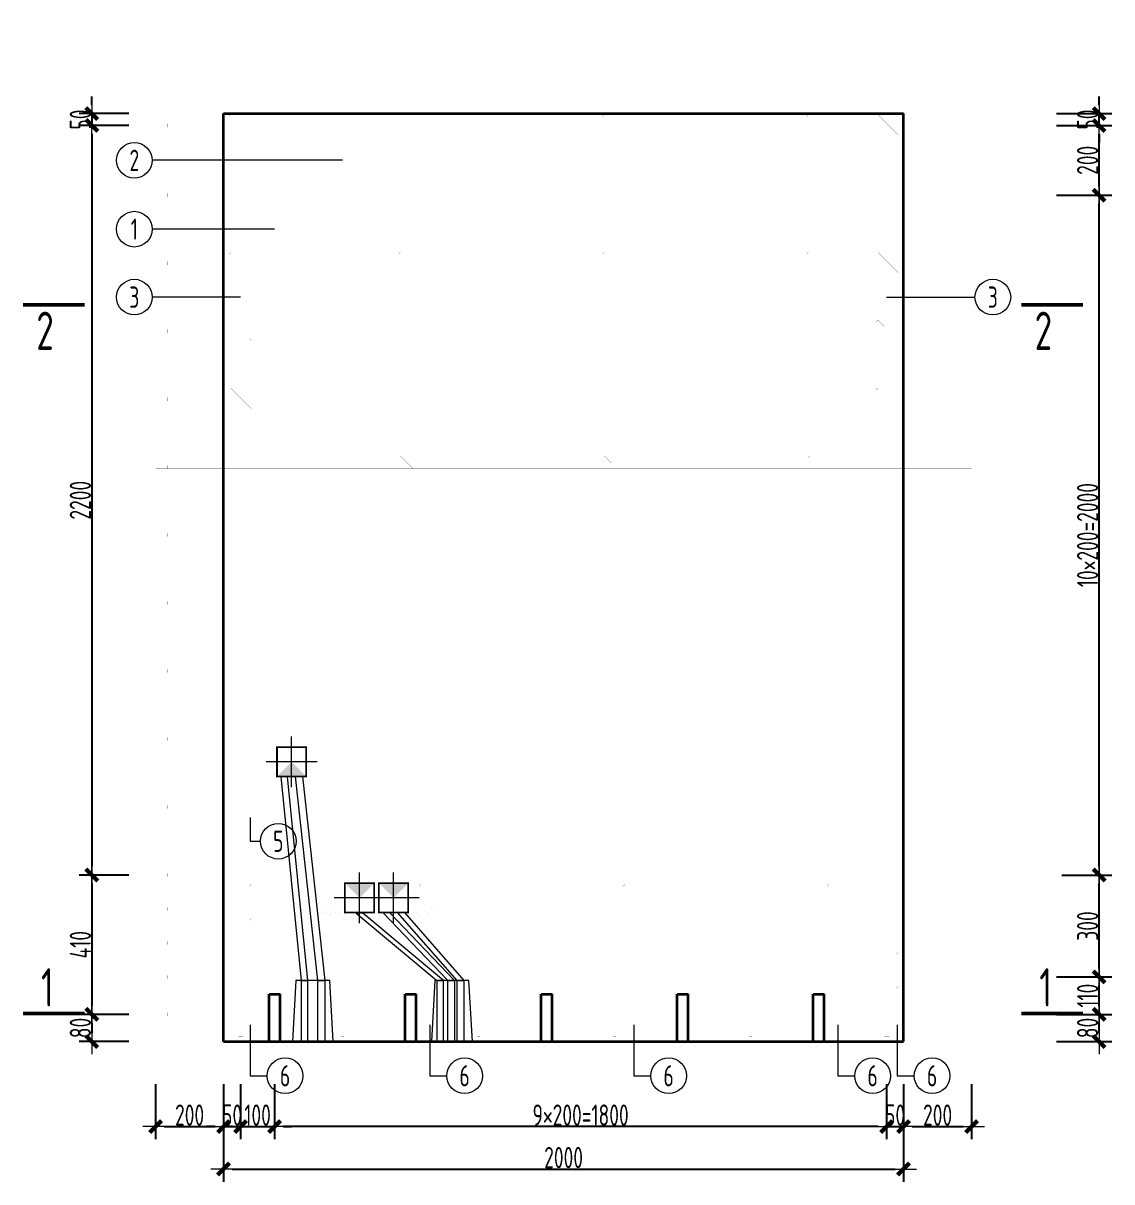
# Model space of a CAD drawing. Extents: x -85320 to 1679916, y -1321939 to 627.
# Drawn here: x 1171296 to 1184104, y -1169904 to -1156270 of the extents above; entities that cross this region are included whole.
import ezdxf
from ezdxf.enums import TextEntityAlignment as Align

# ---------------------------------------------------------------- set-up
doc = ezdxf.new("R2010")
doc.units = 0
doc.header["$LTSCALE"] = 1000
doc.linetypes.add('DOTE', pattern=[2.42, 2, -0.2, 0.02, -0.2])
for name, color, linetype in [('DIAN BOX', 7, 'Continuous'), ('图名', 85, 'Continuous'), ('砼墙', 3, 'Continuous')]:
    doc.layers.add(name, color=color, linetype=linetype)
for name, color, linetype, lineweight in [('WCOL', 7, 'Continuous', 0), ('手孔', 6, 'Continuous', 0), ('直线', 7, 'Continuous', 18), ('预制墙墙身水平筋', 130, 'Continuous', 18), ('预制墙墙身纵向受力筋', 1, 'Continuous', 18), ('预制墙墙身纵向非受力筋', 94, 'Continuous', 18), ('预制墙墙身附加筋', 94, 'Continuous', 18), ('预制墙拉筋', 130, 'Continuous', 18), ('预制墙详图标注', 3, 'Continuous', 18), ('预制墙详图轮廓', 3, 'Continuous', 35)]:
    doc.layers.add(name, color=color, linetype=linetype, lineweight=lineweight)
doc.styles.add('样式 1', font='yjkeng.shx', dxfattribs={"width": 0.7, "bigfont": 'yjkchn.shx'})
doc.styles.add('样式 2', font='yjkeng.shx', dxfattribs={"width": 0.7, "bigfont": 'yjkchn.shx'})
doc.dimstyles.new('盈建科结构', dxfattribs={"dimscale": 100, "dimtxt": 2.5, "dimasz": 1, "dimexe": 1.5, "dimexo": 0.625, "dimgap": 0.1, "dimtad": 1, "dimdec": 0, "dimrnd": 1, "dimzin": 0, "dimdsep": 46, "dimtxsty": '样式 1', "dimblk": '_yjkbk', "dimblk1": 'ARCHTICK', "dimblk2": 'ARCHTICK', "dimcen": 0.09, "dimadec": 0, "dimazin": 0, "dimtfac": 1, "dimtdec": 4, "dimtix": 1, "dimtmove": 2, "dimatfit": 3, "dimfxl": 1, "dimtolj": 1, "dimtzin": 0, "dimarcsym": 0})

# ---------------------------------------------------------------- blocks, each defined once
blk = doc.blocks.new('_yjkbk')
blk.add_line((-1, 0), (1.5, 0))
blk.add_lwpolyline([(-0.7, -0.7, 0.5, 0.5, 0), (0.7, 0.7, 0.5, 0.5, 0)], format="xyseb")
blk = doc.blocks.new('*D4526')
at = {"layer": 'Defpoints', "color": 0, "transparency": 16777216}
for p in [(1172854, -1168754), (1173654, -1168754), (1173654, -1169254)]:
    blk.add_point(p, dxfattribs=at)
at = {"layer": '预制墙详图标注', "color": 0, "lineweight": -2, "transparency": 16777216}
for p, q in [((1172854, -1168754), (1172854, -1169404)), ((1173654, -1168754), (1173654, -1169404)), ((1172954, -1169254), (1173554, -1169254))]:
    blk.add_line(p, q, dxfattribs=at)
at = {"layer": '预制墙详图标注', "color": 0, "lineweight": -2, "transparency": 16777216, "xscale": 100, "yscale": 100, "zscale": 100, "rotation": 180}
blk.add_blockref('_yjkbk', (1172854, -1169254), dxfattribs=at)
at = {"layer": '预制墙详图标注', "color": 0, "lineweight": -2, "transparency": 16777216, "xscale": 100, "yscale": 100, "zscale": 100}
blk.add_blockref('_yjkbk', (1173654, -1169254), dxfattribs=at)
at = {"layer": '预制墙详图标注', "color": 0, "transparency": 16777216, "insert": (1173254, -1169244), "char_height": 250, "attachment_point": 8, "style": '样式 1'}
blk.add_mtext('\\A1;200', dxfattribs=at)
blk = doc.blocks.new('_ArchTick')
at = {"color": 0, "linetype": 'ByBlock', "const_width": 0.4}
blk.add_lwpolyline([(-0.5, -0.5), (0.5, 0.5)], dxfattribs=at)
blk = doc.blocks.new('*D4527')
at = {"layer": 'Defpoints', "color": 0, "transparency": 16777216}
for p in [(1173654, -1168754), (1173854, -1168754), (1173854, -1169254)]:
    blk.add_point(p, dxfattribs=at)
at = {"layer": '预制墙详图标注', "color": 0, "lineweight": -2, "transparency": 16777216}
for p, q in [((1173654, -1168754), (1173654, -1169404)), ((1173854, -1168754), (1173854, -1169404)), ((1173554, -1169254), (1173454, -1169254)), ((1173654, -1169254), (1173854, -1169254)), ((1173954, -1169254), (1174054, -1169254))]:
    blk.add_line(p, q, dxfattribs=at)
at = {"layer": '预制墙详图标注', "color": 0, "lineweight": -2, "transparency": 16777216, "xscale": 100, "yscale": 100, "zscale": 100}
blk.add_blockref('_yjkbk', (1173654, -1169254), dxfattribs=at)
at = {"layer": '预制墙详图标注', "color": 0, "lineweight": -2, "transparency": 16777216, "xscale": 100, "yscale": 100, "zscale": 100, "rotation": 180}
blk.add_blockref('_yjkbk', (1173854, -1169254), dxfattribs=at)
at = {"layer": '预制墙详图标注', "color": 0, "transparency": 16777216, "insert": (1173754, -1169244), "char_height": 250, "attachment_point": 8, "style": '样式 1'}
blk.add_mtext('\\A1;50', dxfattribs=at)
blk = doc.blocks.new('*D4528')
at = {"layer": 'Defpoints', "color": 0, "transparency": 16777216}
for p in [(1173854, -1168754), (1174254, -1168754), (1174254, -1169254)]:
    blk.add_point(p, dxfattribs=at)
at = {"layer": '预制墙详图标注', "color": 0, "lineweight": -2, "transparency": 16777216}
for p, q in [((1173854, -1168754), (1173854, -1169404)), ((1174254, -1168754), (1174254, -1169404)), ((1173754, -1169254), (1173654, -1169254)), ((1173854, -1169254), (1174254, -1169254)), ((1174354, -1169254), (1174454, -1169254))]:
    blk.add_line(p, q, dxfattribs=at)
at = {"layer": '预制墙详图标注', "color": 0, "lineweight": -2, "transparency": 16777216, "xscale": 100, "yscale": 100, "zscale": 100}
blk.add_blockref('_yjkbk', (1173854, -1169254), dxfattribs=at)
at = {"layer": '预制墙详图标注', "color": 0, "lineweight": -2, "transparency": 16777216, "xscale": 100, "yscale": 100, "zscale": 100, "rotation": 180}
blk.add_blockref('_yjkbk', (1174254, -1169254), dxfattribs=at)
at = {"layer": '预制墙详图标注', "color": 0, "transparency": 16777216, "insert": (1174054, -1169244), "char_height": 250, "attachment_point": 8, "style": '样式 1'}
blk.add_mtext('\\A1;100', dxfattribs=at)
blk = doc.blocks.new('*D4529')
at = {"layer": 'Defpoints', "color": 0, "transparency": 16777216}
for p in [(1174254, -1168754), (1181454, -1168754), (1174254, -1169254)]:
    blk.add_point(p, dxfattribs=at)
at = {"layer": '预制墙详图标注', "color": 0, "lineweight": -2, "transparency": 16777216}
for p, q in [((1174254, -1168817), (1174254, -1169404)), ((1181454, -1168817), (1181454, -1169404)), ((1181354, -1169254), (1174354, -1169254))]:
    blk.add_line(p, q, dxfattribs=at)
at = {"layer": '预制墙详图标注', "color": 0, "lineweight": -2, "transparency": 16777216, "xscale": 100, "yscale": 100, "zscale": 100, "rotation": 180}
blk.add_blockref('_yjkbk', (1174254, -1169254), dxfattribs=at)
at = {"layer": '预制墙详图标注', "color": 0, "lineweight": -2, "transparency": 16777216, "xscale": 100, "yscale": 100, "zscale": 100}
blk.add_blockref('_yjkbk', (1181454, -1169254), dxfattribs=at)
at = {"layer": '预制墙详图标注', "color": 0, "transparency": 16777216, "insert": (1177854, -1169244), "char_height": 250, "attachment_point": 8, "style": '样式 1'}
blk.add_mtext('\\A1;9×200=1800', dxfattribs=at)
blk = doc.blocks.new('*D4530')
at = {"layer": 'Defpoints', "color": 0, "transparency": 16777216}
for p in [(1181454, -1168754), (1181654, -1168754), (1181654, -1169254)]:
    blk.add_point(p, dxfattribs=at)
at = {"layer": '预制墙详图标注', "color": 0, "lineweight": -2, "transparency": 16777216}
for p, q in [((1181454, -1168754), (1181454, -1169404)), ((1181654, -1168754), (1181654, -1169404)), ((1181354, -1169254), (1181254, -1169254)), ((1181454, -1169254), (1181654, -1169254)), ((1181754, -1169254), (1181854, -1169254))]:
    blk.add_line(p, q, dxfattribs=at)
at = {"layer": '预制墙详图标注', "color": 0, "lineweight": -2, "transparency": 16777216, "xscale": 100, "yscale": 100, "zscale": 100}
blk.add_blockref('_yjkbk', (1181454, -1169254), dxfattribs=at)
at = {"layer": '预制墙详图标注', "color": 0, "lineweight": -2, "transparency": 16777216, "xscale": 100, "yscale": 100, "zscale": 100, "rotation": 180}
blk.add_blockref('_yjkbk', (1181654, -1169254), dxfattribs=at)
at = {"layer": '预制墙详图标注', "color": 0, "transparency": 16777216, "insert": (1181554, -1169244), "char_height": 250, "attachment_point": 8, "style": '样式 1'}
blk.add_mtext('\\A1;50', dxfattribs=at)
blk = doc.blocks.new('*D4531')
at = {"layer": 'Defpoints', "color": 0, "transparency": 16777216}
for p in [(1181654, -1168754), (1182454, -1168754), (1182454, -1169254)]:
    blk.add_point(p, dxfattribs=at)
at = {"layer": '预制墙详图标注', "color": 0, "lineweight": -2, "transparency": 16777216}
for p, q in [((1181654, -1168754), (1181654, -1169404)), ((1182454, -1168754), (1182454, -1169404)), ((1181754, -1169254), (1182354, -1169254))]:
    blk.add_line(p, q, dxfattribs=at)
at = {"layer": '预制墙详图标注', "color": 0, "lineweight": -2, "transparency": 16777216, "xscale": 100, "yscale": 100, "zscale": 100, "rotation": 180}
blk.add_blockref('_yjkbk', (1181654, -1169254), dxfattribs=at)
at = {"layer": '预制墙详图标注', "color": 0, "lineweight": -2, "transparency": 16777216, "xscale": 100, "yscale": 100, "zscale": 100}
blk.add_blockref('_yjkbk', (1182454, -1169254), dxfattribs=at)
at = {"layer": '预制墙详图标注', "color": 0, "transparency": 16777216, "insert": (1182054, -1169244), "char_height": 250, "attachment_point": 8, "style": '样式 1'}
blk.add_mtext('\\A1;200', dxfattribs=at)
blk = doc.blocks.new('*D4538')
at = {"layer": 'Defpoints', "color": 0, "transparency": 16777216}
for p in [(1173654, -1169254), (1181654, -1169254), (1181654, -1169754)]:
    blk.add_point(p, dxfattribs=at)
at = {"layer": '预制墙详图标注', "color": 0, "lineweight": -2, "transparency": 16777216}
for p, q in [((1173654, -1169317), (1173654, -1169904)), ((1181654, -1169317), (1181654, -1169904)), ((1173754, -1169754), (1181554, -1169754))]:
    blk.add_line(p, q, dxfattribs=at)
at = {"layer": '预制墙详图标注', "color": 0, "lineweight": -2, "transparency": 16777216, "xscale": 100, "yscale": 100, "zscale": 100, "rotation": 180}
blk.add_blockref('_yjkbk', (1173654, -1169754), dxfattribs=at)
at = {"layer": '预制墙详图标注', "color": 0, "lineweight": -2, "transparency": 16777216, "xscale": 100, "yscale": 100, "zscale": 100}
blk.add_blockref('_yjkbk', (1181654, -1169754), dxfattribs=at)
at = {"layer": '预制墙详图标注', "color": 0, "transparency": 16777216, "insert": (1177654, -1169744), "char_height": 250, "attachment_point": 8, "style": '样式 1'}
blk.add_mtext('\\A1;2000', dxfattribs=at)
blk = doc.blocks.new('*D4539')
at = {"layer": 'Defpoints', "color": 0, "transparency": 16777216}
for p in [(1172604, -1167934), (1172104, -1168254), (1172604, -1168254)]:
    blk.add_point(p, dxfattribs=at)
at = {"layer": '预制墙详图标注', "color": 0, "lineweight": -2, "transparency": 16777216}
for p, q in [((1172541, -1167934), (1171954, -1167934)), ((1172104, -1168034), (1172104, -1168154)), ((1172541, -1168254), (1171954, -1168254))]:
    blk.add_line(p, q, dxfattribs=at)
at = {"layer": '预制墙详图标注', "color": 0, "lineweight": -2, "transparency": 16777216, "xscale": 100, "yscale": 100, "zscale": 100}
for p, rotation in [((1172104, -1167934), 90), ((1172104, -1168254), 270)]:
    blk.add_blockref('_yjkbk', p, dxfattribs=dict(at, rotation=rotation))
at = {"layer": '预制墙详图标注', "color": 0, "transparency": 16777216, "insert": (1172094, -1168094), "char_height": 250, "attachment_point": 8, "rotation": 90, "style": '样式 1'}
blk.add_mtext('\\A1;80', dxfattribs=at)
blk = doc.blocks.new('*D4540')
at = {"layer": 'Defpoints', "color": 0, "transparency": 16777216}
for p in [(1172604, -1166294), (1172104, -1167934), (1172604, -1167934)]:
    blk.add_point(p, dxfattribs=at)
at = {"layer": '预制墙详图标注', "color": 0, "lineweight": -2, "transparency": 16777216}
for p, q in [((1172541, -1166294), (1171954, -1166294)), ((1172104, -1166394), (1172104, -1167834)), ((1172541, -1167934), (1171954, -1167934))]:
    blk.add_line(p, q, dxfattribs=at)
at = {"layer": '预制墙详图标注', "color": 0, "lineweight": -2, "transparency": 16777216, "xscale": 100, "yscale": 100, "zscale": 100}
for p, rotation in [((1172104, -1166294), 90), ((1172104, -1167934), 270)]:
    blk.add_blockref('_yjkbk', p, dxfattribs=dict(at, rotation=rotation))
at = {"layer": '预制墙详图标注', "color": 0, "transparency": 16777216, "insert": (1172094, -1167114), "char_height": 250, "attachment_point": 8, "rotation": 90, "style": '样式 1'}
blk.add_mtext('\\A1;410', dxfattribs=at)
blk = doc.blocks.new('*D4541')
at = {"layer": 'Defpoints', "color": 0, "transparency": 16777216}
for p in [(1183454, -1167934), (1183954, -1167934), (1183454, -1168254)]:
    blk.add_point(p, dxfattribs=at)
at = {"layer": '预制墙详图标注', "color": 0, "lineweight": -2, "transparency": 16777216}
for p, q in [((1183454, -1167934), (1184104, -1167934)), ((1183954, -1168154), (1183954, -1168034)), ((1183454, -1168254), (1184104, -1168254))]:
    blk.add_line(p, q, dxfattribs=at)
at = {"layer": '预制墙详图标注', "color": 0, "lineweight": -2, "transparency": 16777216, "xscale": 100, "yscale": 100, "zscale": 100}
for p, rotation in [((1183954, -1167934), 90), ((1183954, -1168254), 270)]:
    blk.add_blockref('_yjkbk', p, dxfattribs=dict(at, rotation=rotation))
at = {"layer": '预制墙详图标注', "color": 0, "transparency": 16777216, "insert": (1183944, -1168094), "char_height": 250, "attachment_point": 8, "rotation": 90, "style": '样式 1'}
blk.add_mtext('\\A1;80', dxfattribs=at)
blk = doc.blocks.new('*D4542')
at = {"layer": 'Defpoints', "color": 0, "transparency": 16777216}
for p in [(1183454, -1167494), (1183954, -1167494), (1183454, -1167934)]:
    blk.add_point(p, dxfattribs=at)
at = {"layer": '预制墙详图标注', "color": 0, "lineweight": -2, "transparency": 16777216}
for p, q in [((1183454, -1167494), (1184104, -1167494)), ((1183954, -1167834), (1183954, -1167594)), ((1183454, -1167934), (1184104, -1167934))]:
    blk.add_line(p, q, dxfattribs=at)
at = {"layer": '预制墙详图标注', "color": 0, "lineweight": -2, "transparency": 16777216, "xscale": 100, "yscale": 100, "zscale": 100}
for p, rotation in [((1183954, -1167494), 90), ((1183954, -1167934), 270)]:
    blk.add_blockref('_yjkbk', p, dxfattribs=dict(at, rotation=rotation))
at = {"layer": '预制墙详图标注', "color": 0, "transparency": 16777216, "insert": (1183944, -1167714), "char_height": 250, "attachment_point": 8, "rotation": 90, "style": '样式 1'}
blk.add_mtext('\\A1;110', dxfattribs=at)
blk = doc.blocks.new('*D4543')
at = {"layer": 'Defpoints', "color": 0, "transparency": 16777216}
for p in [(1183454, -1166294), (1183954, -1166294), (1183454, -1167494)]:
    blk.add_point(p, dxfattribs=at)
at = {"layer": '预制墙详图标注', "color": 0, "lineweight": -2, "transparency": 16777216}
for p, q in [((1183516, -1166294), (1184104, -1166294)), ((1183954, -1167394), (1183954, -1166394)), ((1183516, -1167494), (1184104, -1167494))]:
    blk.add_line(p, q, dxfattribs=at)
at = {"layer": '预制墙详图标注', "color": 0, "lineweight": -2, "transparency": 16777216, "xscale": 100, "yscale": 100, "zscale": 100}
for p, rotation in [((1183954, -1166294), 90), ((1183954, -1167494), 270)]:
    blk.add_blockref('_yjkbk', p, dxfattribs=dict(at, rotation=rotation))
at = {"layer": '预制墙详图标注', "color": 0, "transparency": 16777216, "insert": (1183944, -1166894), "char_height": 250, "attachment_point": 8, "rotation": 90, "style": '样式 1'}
blk.add_mtext('\\A1;300', dxfattribs=at)
blk = doc.blocks.new('*D4544')
at = {"layer": 'Defpoints', "color": 0, "transparency": 16777216}
for p in [(1183454, -1158294), (1183954, -1158294), (1183454, -1166294)]:
    blk.add_point(p, dxfattribs=at)
at = {"layer": '预制墙详图标注', "color": 0, "lineweight": -2, "transparency": 16777216}
for p, q in [((1183516, -1158294), (1184104, -1158294)), ((1183954, -1166194), (1183954, -1158394)), ((1183516, -1166294), (1184104, -1166294))]:
    blk.add_line(p, q, dxfattribs=at)
at = {"layer": '预制墙详图标注', "color": 0, "lineweight": -2, "transparency": 16777216, "xscale": 100, "yscale": 100, "zscale": 100}
for p, rotation in [((1183954, -1158294), 90), ((1183954, -1166294), 270)]:
    blk.add_blockref('_yjkbk', p, dxfattribs=dict(at, rotation=rotation))
at = {"layer": '预制墙详图标注', "color": 0, "transparency": 16777216, "insert": (1183944, -1162294), "char_height": 250, "attachment_point": 8, "rotation": 90, "style": '样式 1'}
blk.add_mtext('\\A1;10×200=2000', dxfattribs=at)
blk = doc.blocks.new('线盒反')
at = {"layer": 'DIAN BOX'}
h = blk.add_hatch(color=256, dxfattribs=at)
h.dxf.hatch_style = 1
h.paths.add_polyline_path([(1384986, -744413), (1384814, -744241), (1385158, -744241)])
at = {"color": 6, "const_width": 20}
blk.add_lwpolyline([(1384814, -744241), (1384814, -744241), (1385158, -744241), (1385158, -744585), (1384814, -744585), (1384814, -744241)], dxfattribs=at)
at = {"layer": 'WCOL', "color": 4, "linetype": 'DOTE'}
for p, q in [((1384986, -744712), (1384986, -744113)), ((1385286, -744413), (1384687, -744413))]:
    blk.add_line(p, q, dxfattribs=at)
at = {"layer": 'WCOL', "color": 5}
blk.add_lwpolyline([(1385158, -744585), (1384814, -744585), (1384814, -744241), (1385158, -744241)], close=True, dxfattribs=at)
blk = doc.blocks.new('手孔')
at = {"layer": '手孔', "color": 6}
blk.add_lwpolyline([(1383436, -746221), (1383916, -746221), (1383876, -745501), (1383476, -745501)], close=True, dxfattribs=at)
at = {"layer": '手孔', "color": 4}
for points in [[(1383538, -746221), (1383618, -746221), (1383618, -745501), (1383538, -745501)], [(1383817, -746221), (1383737, -746221), (1383737, -745501), (1383817, -745501)]]:
    blk.add_lwpolyline(points, close=True, dxfattribs=at)
blk = doc.blocks.new('*D4589')
at = {"layer": 'Defpoints', "color": 0, "transparency": 16777216}
for p in [(1183454, -1157474), (1183954, -1157474), (1183454, -1158294)]:
    blk.add_point(p, dxfattribs=at)
at = {"layer": '预制墙详图标注', "color": 0, "lineweight": -2, "transparency": 16777216}
for p, q in [((1183454, -1157474), (1184104, -1157474)), ((1183954, -1158194), (1183954, -1157574)), ((1183454, -1158294), (1184104, -1158294))]:
    blk.add_line(p, q, dxfattribs=at)
at = {"layer": '预制墙详图标注', "color": 0, "lineweight": -2, "transparency": 16777216, "xscale": 100, "yscale": 100, "zscale": 100}
for p, rotation in [((1183954, -1157474), 90), ((1183954, -1158294), 270)]:
    blk.add_blockref('_yjkbk', p, dxfattribs=dict(at, rotation=rotation))
at = {"layer": '预制墙详图标注', "color": 0, "transparency": 16777216, "insert": (1183944, -1157884), "char_height": 250, "attachment_point": 8, "rotation": 90, "style": '样式 1'}
blk.add_mtext('\\A1;200', dxfattribs=at)
blk = doc.blocks.new('*D4590')
at = {"layer": 'Defpoints', "color": 0, "transparency": 16777216}
for p in [(1183454, -1157334), (1183954, -1157334), (1183454, -1157474)]:
    blk.add_point(p, dxfattribs=at)
at = {"layer": '预制墙详图标注', "color": 0, "lineweight": -2, "transparency": 16777216}
for p, q in [((1183954, -1157234), (1183954, -1157134)), ((1183454, -1157334), (1184104, -1157334)), ((1183954, -1157474), (1183954, -1157334)), ((1183454, -1157474), (1184104, -1157474)), ((1183954, -1157574), (1183954, -1157674))]:
    blk.add_line(p, q, dxfattribs=at)
at = {"layer": '预制墙详图标注', "color": 0, "lineweight": -2, "transparency": 16777216, "xscale": 100, "yscale": 100, "zscale": 100}
for p, rotation in [((1183954, -1157334), 270), ((1183954, -1157474), 90)]:
    blk.add_blockref('_yjkbk', p, dxfattribs=dict(at, rotation=rotation))
at = {"layer": '预制墙详图标注', "color": 0, "transparency": 16777216, "insert": (1183944, -1157404), "char_height": 250, "attachment_point": 8, "rotation": 90, "style": '样式 1'}
blk.add_mtext('\\A1;50', dxfattribs=at)
blk = doc.blocks.new('*D4594')
at = {"layer": 'Defpoints', "color": 0, "transparency": 16777216}
for p in [(1172604, -1157474), (1172104, -1166294), (1172604, -1166294)]:
    blk.add_point(p, dxfattribs=at)
at = {"layer": '预制墙详图标注', "color": 0, "lineweight": -2, "transparency": 16777216}
for p, q in [((1172541, -1157474), (1171954, -1157474)), ((1172104, -1157574), (1172104, -1166194)), ((1172541, -1166294), (1171954, -1166294))]:
    blk.add_line(p, q, dxfattribs=at)
at = {"layer": '预制墙详图标注', "color": 0, "lineweight": -2, "transparency": 16777216, "xscale": 100, "yscale": 100, "zscale": 100}
for p, rotation in [((1172104, -1157474), 90), ((1172104, -1166294), 270)]:
    blk.add_blockref('_yjkbk', p, dxfattribs=dict(at, rotation=rotation))
at = {"layer": '预制墙详图标注', "color": 0, "transparency": 16777216, "insert": (1172094, -1161884), "char_height": 250, "attachment_point": 8, "rotation": 90, "style": '样式 1'}
blk.add_mtext('\\A1;2200', dxfattribs=at)
blk = doc.blocks.new('*D4595')
at = {"layer": 'Defpoints', "color": 0, "transparency": 16777216}
for p in [(1172604, -1157334), (1172104, -1157474), (1172604, -1157474)]:
    blk.add_point(p, dxfattribs=at)
at = {"layer": '预制墙详图标注', "color": 0, "lineweight": -2, "transparency": 16777216}
for p, q in [((1172104, -1157234), (1172104, -1157134)), ((1172541, -1157334), (1171954, -1157334)), ((1172104, -1157334), (1172104, -1157474)), ((1172541, -1157474), (1171954, -1157474)), ((1172104, -1157574), (1172104, -1157674))]:
    blk.add_line(p, q, dxfattribs=at)
at = {"layer": '预制墙详图标注', "color": 0, "lineweight": -2, "transparency": 16777216, "xscale": 100, "yscale": 100, "zscale": 100}
for p, rotation in [((1172104, -1157334), 270), ((1172104, -1157474), 90)]:
    blk.add_blockref('_yjkbk', p, dxfattribs=dict(at, rotation=rotation))
at = {"layer": '预制墙详图标注', "color": 0, "transparency": 16777216, "insert": (1172094, -1157404), "char_height": 250, "attachment_point": 8, "rotation": 90, "style": '样式 1'}
blk.add_mtext('\\A1;50', dxfattribs=at)
blk = doc.blocks.new('线盒')
at = {"layer": 'DIAN BOX'}
h = blk.add_hatch(color=256, dxfattribs=at)
h.dxf.hatch_style = 1
h.paths.add_polyline_path([(1465682, -670175), (1465854, -670347), (1465510, -670347)])
at = {"color": 6, "const_width": 20}
blk.add_lwpolyline([(1465510, -670003), (1465854, -670003), (1465854, -670347), (1465510, -670347), (1465510, -670003)], dxfattribs=at)
at = {"layer": 'WCOL', "color": 4, "linetype": 'DOTE'}
for p, q in [((1465682, -670475), (1465682, -669876)), ((1465383, -670175), (1465982, -670175))]:
    blk.add_line(p, q, dxfattribs=at)
at = {"layer": 'WCOL', "color": 5}
blk.add_lwpolyline([(1465510, -670347), (1465854, -670347), (1465854, -670003), (1465510, -670003)], close=True, dxfattribs=at)

msp = doc.modelspace()

# ---------------------------------------------------------------- linework, layer by layer
at = {"layer": 'WCOL', "color": 7}
for points in [[(1174564.949, -1167534.354), (1174644.949, -1167534.354), (1174406.437, -1165134.354), (1174326.437, -1165134.354)], [(1174843.432, -1167534.354), (1174763.432, -1167534.354), (1174500.919, -1165134.354), (1174580.919, -1165134.354)], [(1176163.012, -1167534.354), (1176243.012, -1167534.354), (1175293.678, -1166742.469), (1175213.678, -1166742.469)], [(1176290.535, -1167534.354), (1176370.535, -1167534.354), (1175606.437, -1166734.354), (1175526.437, -1166734.354)], [(1176481.495, -1167534.354), (1176401.495, -1167534.354), (1175700.919, -1166734.354), (1175780.919, -1166734.354)]]:
    msp.add_lwpolyline(points, close=True, dxfattribs=at)
at = {"layer": '图名', "lineweight": 50}
for p, q in [((1172016.178, -1159584.354), (1171296.178, -1159584.354)), ((1183041.178, -1159584.354), (1183761.178, -1159584.354)), ((1172016.178, -1167922.354), (1171296.178, -1167922.354)), ((1183041.178, -1167922.354), (1183761.178, -1167922.354))]:
    msp.add_line(p, q, dxfattribs=at)
at = {"layer": '手孔', "color": 6}
msp.add_lwpolyline([(1176101.025, -1168254.354), (1176581.025, -1168254.354), (1176541.025, -1167534.354), (1176141.025, -1167534.354)], close=True, dxfattribs=at)
at = {"layer": '手孔', "color": 4}
for points in [[(1176163.012, -1168254.354), (1176243.012, -1168254.354), (1176243.012, -1167534.354), (1176163.012, -1167534.354)], [(1176370.535, -1168254.354), (1176290.535, -1168254.354), (1176290.535, -1167534.354), (1176370.535, -1167534.354)], [(1176481.495, -1168254.354), (1176401.495, -1168254.354), (1176401.495, -1167534.354), (1176481.495, -1167534.354)]]:
    msp.add_lwpolyline(points, close=True, dxfattribs=at)
at = {"layer": '直线', "lineweight": 18}
for p, q in [((1175053.678, -1157884.077), (1172813.678, -1157884.077)), ((1174253.678, -1158694.077), (1172813.678, -1158694.077)), ((1173853.678, -1159494.077), (1172813.678, -1159494.077)), ((1181453.678, -1159494.077), (1182493.678, -1159494.077))]:
    msp.add_line(p, q, dxfattribs=at)
for points in [[(1173967.675, -1165616.352), (1173967.675, -1165896.352), (1174087.675, -1165896.352)], [(1173967.675, -1168056.352), (1173967.675, -1168656.352), (1174167.675, -1168656.352)], [(1176079.675, -1168056.352), (1176079.675, -1168656.352), (1176279.675, -1168656.352)], [(1178479.675, -1168056.352), (1178479.675, -1168656.352), (1178679.675, -1168656.352)], [(1180879.675, -1168056.352), (1180879.675, -1168656.352), (1181079.675, -1168656.352)], [(1181579.68, -1168056.352), (1181579.68, -1168656.352), (1181779.68, -1168656.352)]]:
    msp.add_lwpolyline(points, dxfattribs=at)
for centre in [(1172603.678, -1157884.077), (1172603.678, -1158694.077), (1172603.678, -1159494.077), (1182703.678, -1159494.077), (1174297.675, -1165896.352), (1174377.675, -1168656.352), (1176489.675, -1168656.352), (1178889.675, -1168656.352), (1181289.675, -1168656.352), (1181989.68, -1168656.352)]:
    msp.add_circle(centre, 210, dxfattribs=at)
at = {"layer": '砼墙', "lineweight": 35}
for p, q in [((1174189.678, -1168254.354), (1174189.678, -1167694.354)), ((1174189.678, -1167694.354), (1174317.678, -1167694.354)), ((1174317.678, -1168254.354), (1174317.678, -1167694.354)), ((1175789.678, -1168254.354), (1175789.678, -1167694.354)), ((1175789.678, -1167694.354), (1175917.678, -1167694.354)), ((1175917.678, -1168254.354), (1175917.678, -1167694.354)), ((1177389.678, -1168254.354), (1177389.678, -1167694.354)), ((1177389.678, -1167694.354), (1177517.678, -1167694.354)), ((1177517.678, -1168254.354), (1177517.678, -1167694.354)), ((1178989.678, -1168254.354), (1178989.678, -1167694.354)), ((1178989.678, -1167694.354), (1179117.678, -1167694.354)), ((1179117.678, -1168254.354), (1179117.678, -1167694.354)), ((1180589.678, -1168254.354), (1180589.678, -1167694.354)), ((1180589.678, -1167694.354), (1180717.678, -1167694.354)), ((1180717.678, -1168254.354), (1180717.678, -1167694.354))]:
    msp.add_line(p, q, dxfattribs=at)
at = {"layer": '预制墙墙身水平筋', "lineweight": 18, "const_width": 0.18}
for points in [[(1172990.213, -1157494.354), (1172853.678, -1157494.354), (1172853.678, -1157454.354), (1182453.678, -1157454.354), (1182453.678, -1157494.354), (1182317.142, -1157494.354), (1182317.142, -1157454.354), (1182453.678, -1157454.354), (1182453.678, -1157494.354), (1172853.678, -1157494.354), (1172853.678, -1157454.354), (1172990.213, -1157454.354)], [(1172990.213, -1157494.354), (1172853.678, -1157494.354), (1172853.678, -1157454.354), (1182453.678, -1157454.354), (1182453.678, -1157494.354), (1182317.142, -1157494.354), (1182317.142, -1157454.354), (1182453.678, -1157454.354), (1182453.678, -1157494.354), (1172853.678, -1157494.354), (1172853.678, -1157454.354), (1172990.213, -1157454.354)], [(1172990.213, -1158314.354), (1172853.678, -1158314.354), (1172853.678, -1158274.354), (1182453.678, -1158274.354), (1182453.678, -1158314.354), (1182317.142, -1158314.354), (1182317.142, -1158274.354), (1182453.678, -1158274.354), (1182453.678, -1158314.354), (1172853.678, -1158314.354), (1172853.678, -1158274.354), (1172990.213, -1158274.354)], [(1172990.213, -1158314.354), (1172853.678, -1158314.354), (1172853.678, -1158274.354), (1182453.678, -1158274.354), (1182453.678, -1158314.354), (1182317.142, -1158314.354), (1182317.142, -1158274.354), (1182453.678, -1158274.354), (1182453.678, -1158314.354), (1172853.678, -1158314.354), (1172853.678, -1158274.354), (1172990.213, -1158274.354)], [(1172990.213, -1159114.354), (1172853.678, -1159114.354), (1172853.678, -1159074.354), (1182453.678, -1159074.354), (1182453.678, -1159114.354), (1182317.142, -1159114.354), (1182317.142, -1159074.354), (1182453.678, -1159074.354), (1182453.678, -1159114.354), (1172853.678, -1159114.354), (1172853.678, -1159074.354), (1172990.213, -1159074.354)], [(1172990.213, -1159114.354), (1172853.678, -1159114.354), (1172853.678, -1159074.354), (1182453.678, -1159074.354), (1182453.678, -1159114.354), (1182317.142, -1159114.354), (1182317.142, -1159074.354), (1182453.678, -1159074.354), (1182453.678, -1159114.354), (1172853.678, -1159114.354), (1172853.678, -1159074.354), (1172990.213, -1159074.354)], [(1172990.213, -1159914.354), (1172853.678, -1159914.354), (1172853.678, -1159874.354), (1182453.678, -1159874.354), (1182453.678, -1159914.354), (1182317.142, -1159914.354), (1182317.142, -1159874.354), (1182453.678, -1159874.354), (1182453.678, -1159914.354), (1172853.678, -1159914.354), (1172853.678, -1159874.354), (1172990.213, -1159874.354)], [(1172990.213, -1159914.354), (1172853.678, -1159914.354), (1172853.678, -1159874.354), (1182453.678, -1159874.354), (1182453.678, -1159914.354), (1182317.142, -1159914.354), (1182317.142, -1159874.354), (1182453.678, -1159874.354), (1182453.678, -1159914.354), (1172853.678, -1159914.354), (1172853.678, -1159874.354), (1172990.213, -1159874.354)], [(1172990.213, -1160714.354), (1172853.678, -1160714.354), (1172853.678, -1160674.354), (1182453.678, -1160674.354), (1182453.678, -1160714.354), (1182317.142, -1160714.354), (1182317.142, -1160674.354), (1182453.678, -1160674.354), (1182453.678, -1160714.354), (1172853.678, -1160714.354), (1172853.678, -1160674.354), (1172990.213, -1160674.354)], [(1172990.213, -1160714.354), (1172853.678, -1160714.354), (1172853.678, -1160674.354), (1182453.678, -1160674.354), (1182453.678, -1160714.354), (1182317.142, -1160714.354), (1182317.142, -1160674.354), (1182453.678, -1160674.354), (1182453.678, -1160714.354), (1172853.678, -1160714.354), (1172853.678, -1160674.354), (1172990.213, -1160674.354)], [(1172990.213, -1161514.354), (1172853.678, -1161514.354), (1172853.678, -1161474.354), (1182453.678, -1161474.354), (1182453.678, -1161514.354), (1182317.142, -1161514.354), (1182317.142, -1161474.354), (1182453.678, -1161474.354), (1182453.678, -1161514.354), (1172853.678, -1161514.354), (1172853.678, -1161474.354), (1172990.213, -1161474.354)], [(1172990.213, -1161514.354), (1172853.678, -1161514.354), (1172853.678, -1161474.354), (1182453.678, -1161474.354), (1182453.678, -1161514.354), (1182317.142, -1161514.354), (1182317.142, -1161474.354), (1182453.678, -1161474.354), (1182453.678, -1161514.354), (1172853.678, -1161514.354), (1172853.678, -1161474.354), (1172990.213, -1161474.354)], [(1172990.213, -1162314.354), (1172853.678, -1162314.354), (1172853.678, -1162274.354), (1182453.678, -1162274.354), (1182453.678, -1162314.354), (1182317.142, -1162314.354), (1182317.142, -1162274.354), (1182453.678, -1162274.354), (1182453.678, -1162314.354), (1172853.678, -1162314.354), (1172853.678, -1162274.354), (1172990.213, -1162274.354)], [(1172990.213, -1162314.354), (1172853.678, -1162314.354), (1172853.678, -1162274.354), (1182453.678, -1162274.354), (1182453.678, -1162314.354), (1182317.142, -1162314.354), (1182317.142, -1162274.354), (1182453.678, -1162274.354), (1182453.678, -1162314.354), (1172853.678, -1162314.354), (1172853.678, -1162274.354), (1172990.213, -1162274.354)], [(1172990.213, -1163114.354), (1172853.678, -1163114.354), (1172853.678, -1163074.354), (1182453.678, -1163074.354), (1182453.678, -1163114.354), (1182317.142, -1163114.354), (1182317.142, -1163074.354), (1182453.678, -1163074.354), (1182453.678, -1163114.354), (1172853.678, -1163114.354), (1172853.678, -1163074.354), (1172990.213, -1163074.354)], [(1172990.213, -1163114.354), (1172853.678, -1163114.354), (1172853.678, -1163074.354), (1182453.678, -1163074.354), (1182453.678, -1163114.354), (1182317.142, -1163114.354), (1182317.142, -1163074.354), (1182453.678, -1163074.354), (1182453.678, -1163114.354), (1172853.678, -1163114.354), (1172853.678, -1163074.354), (1172990.213, -1163074.354)], [(1172990.213, -1163914.354), (1172853.678, -1163914.354), (1172853.678, -1163874.354), (1182453.678, -1163874.354), (1182453.678, -1163914.354), (1182317.142, -1163914.354), (1182317.142, -1163874.354), (1182453.678, -1163874.354), (1182453.678, -1163914.354), (1172853.678, -1163914.354), (1172853.678, -1163874.354), (1172990.213, -1163874.354)], [(1172990.213, -1163914.354), (1172853.678, -1163914.354), (1172853.678, -1163874.354), (1182453.678, -1163874.354), (1182453.678, -1163914.354), (1182317.142, -1163914.354), (1182317.142, -1163874.354), (1182453.678, -1163874.354), (1182453.678, -1163914.354), (1172853.678, -1163914.354), (1172853.678, -1163874.354), (1172990.213, -1163874.354)], [(1172990.213, -1164714.354), (1172853.678, -1164714.354), (1172853.678, -1164674.354), (1182453.678, -1164674.354), (1182453.678, -1164714.354), (1182317.142, -1164714.354), (1182317.142, -1164674.354), (1182453.678, -1164674.354), (1182453.678, -1164714.354), (1172853.678, -1164714.354), (1172853.678, -1164674.354), (1172990.213, -1164674.354)], [(1172990.213, -1164714.354), (1172853.678, -1164714.354), (1172853.678, -1164674.354), (1182453.678, -1164674.354), (1182453.678, -1164714.354), (1182317.142, -1164714.354), (1182317.142, -1164674.354), (1182453.678, -1164674.354), (1182453.678, -1164714.354), (1172853.678, -1164714.354), (1172853.678, -1164674.354), (1172990.213, -1164674.354)], [(1172990.213, -1165514.354), (1172853.678, -1165514.354), (1172853.678, -1165474.354), (1182453.678, -1165474.354), (1182453.678, -1165514.354), (1182317.142, -1165514.354), (1182317.142, -1165474.354), (1182453.678, -1165474.354), (1182453.678, -1165514.354), (1172853.678, -1165514.354), (1172853.678, -1165474.354), (1172990.213, -1165474.354)], [(1172990.213, -1165514.354), (1172853.678, -1165514.354), (1172853.678, -1165474.354), (1182453.678, -1165474.354), (1182453.678, -1165514.354), (1182317.142, -1165514.354), (1182317.142, -1165474.354), (1182453.678, -1165474.354), (1182453.678, -1165514.354), (1172853.678, -1165514.354), (1172853.678, -1165474.354), (1172990.213, -1165474.354)], [(1172990.213, -1166314.354), (1172853.678, -1166314.354), (1172853.678, -1166274.354), (1182453.678, -1166274.354), (1182453.678, -1166314.354), (1182317.142, -1166314.354), (1182317.142, -1166274.354), (1182453.678, -1166274.354), (1182453.678, -1166314.354), (1172853.678, -1166314.354), (1172853.678, -1166274.354), (1172990.213, -1166274.354)], [(1172990.213, -1166314.354), (1172853.678, -1166314.354), (1172853.678, -1166274.354), (1182453.678, -1166274.354), (1182453.678, -1166314.354), (1182317.142, -1166314.354), (1182317.142, -1166274.354), (1182453.678, -1166274.354), (1182453.678, -1166314.354), (1172853.678, -1166314.354), (1172853.678, -1166274.354), (1172990.213, -1166274.354)], [(1172990.213, -1167114.354), (1172853.678, -1167114.354), (1172853.678, -1167074.354), (1182453.678, -1167074.354), (1182453.678, -1167114.354), (1182317.142, -1167114.354), (1182317.142, -1167074.354), (1182453.678, -1167074.354), (1182453.678, -1167114.354), (1172853.678, -1167114.354), (1172853.678, -1167074.354), (1172990.213, -1167074.354)], [(1172990.213, -1167114.354), (1172853.678, -1167114.354), (1172853.678, -1167074.354), (1182453.678, -1167074.354), (1182453.678, -1167114.354), (1182317.142, -1167114.354), (1182317.142, -1167074.354), (1182453.678, -1167074.354), (1182453.678, -1167114.354), (1172853.678, -1167114.354), (1172853.678, -1167074.354), (1172990.213, -1167074.354)], [(1172990.213, -1167514.354), (1172853.678, -1167514.354), (1172853.678, -1167474.354), (1182453.678, -1167474.354), (1182453.678, -1167514.354), (1182317.142, -1167514.354), (1182317.142, -1167474.354), (1182453.678, -1167474.354), (1182453.678, -1167514.354), (1172853.678, -1167514.354), (1172853.678, -1167474.354), (1172990.213, -1167474.354)], [(1172990.213, -1167514.354), (1172853.678, -1167514.354), (1172853.678, -1167474.354), (1182453.678, -1167474.354), (1182453.678, -1167514.354), (1182317.142, -1167514.354), (1182317.142, -1167474.354), (1182453.678, -1167474.354), (1182453.678, -1167514.354), (1172853.678, -1167514.354), (1172853.678, -1167474.354), (1172990.213, -1167474.354)]]:
    msp.add_lwpolyline(points, close=True, dxfattribs=at)
for points in [[(1174759.362, -1166714.354), (1172853.678, -1166714.354), (1172853.678, -1166674.354), (1172990.213, -1166674.354), (1172990.213, -1166714.354), (1172853.678, -1166714.354), (1172853.678, -1166674.354), (1174755.39, -1166674.354)], [(1174759.362, -1166714.354), (1172853.678, -1166714.354), (1172853.678, -1166674.354), (1172990.213, -1166674.354), (1172990.213, -1166714.354), (1172853.678, -1166714.354), (1172853.678, -1166674.354), (1174755.39, -1166674.354)], [(1174755.39, -1166674.354), (1175253.678, -1166821.706)], [(1175253.678, -1166861.706), (1174759.362, -1166714.354)], [(1175653.678, -1166821.706), (1176156.12, -1166674.354)], [(1176152.148, -1166714.354), (1175653.678, -1166861.706)], [(1176156.12, -1166674.354), (1182453.678, -1166674.354), (1182453.678, -1166714.354), (1182317.142, -1166714.354), (1182317.142, -1166674.354), (1182453.678, -1166674.354), (1182453.678, -1166714.354), (1176152.148, -1166714.354)], [(1176156.12, -1166674.354), (1182453.678, -1166674.354), (1182453.678, -1166714.354), (1182317.142, -1166714.354), (1182317.142, -1166674.354), (1182453.678, -1166674.354), (1182453.678, -1166714.354), (1176152.148, -1166714.354)], [(1175253.678, -1166821.706), (1175653.678, -1166821.706)], [(1175653.678, -1166861.706), (1175253.678, -1166861.706)], [(1172990.213, -1167954.354), (1172853.678, -1167954.354), (1172853.678, -1167914.354), (1174360.932, -1167914.354)], [(1174360.932, -1167954.354), (1172853.678, -1167954.354), (1172853.678, -1167914.354), (1172990.213, -1167914.354), (1172990.213, -1167954.354)], [(1174993.155, -1167914.354), (1176019.954, -1167914.354)], [(1176022.606, -1167954.354), (1174995.365, -1167954.354)], [(1176621.428, -1167914.354), (1182453.678, -1167914.354), (1182453.678, -1167954.354), (1182317.142, -1167954.354), (1182317.142, -1167914.354), (1182453.678, -1167914.354), (1182453.678, -1167954.354), (1176617.868, -1167954.354)]]:
    msp.add_lwpolyline(points, dxfattribs=at)
at = {"layer": '预制墙墙身纵向受力筋', "lineweight": 18, "const_width": 0.18}
for points in [[(1174221.678, -1167770.354), (1174221.678, -1156270.354), (1174285.678, -1156270.354), (1174285.678, -1167770.354)], [(1175821.678, -1167770.354), (1175821.678, -1156270.354), (1175885.678, -1156270.354), (1175885.678, -1167770.354)], [(1177421.678, -1167770.354), (1177421.678, -1156270.354), (1177485.678, -1156270.354), (1177485.678, -1167770.354)], [(1179021.678, -1167770.354), (1179021.678, -1156270.354), (1179085.678, -1156270.354), (1179085.678, -1167770.354)], [(1180621.678, -1167770.354), (1180621.678, -1156270.354), (1180685.678, -1156270.354), (1180685.678, -1167770.354)]]:
    msp.add_lwpolyline(points, close=True, dxfattribs=at)
at = {"layer": '预制墙墙身纵向非受力筋', "lineweight": 18, "const_width": 0.18}
for points in [[(1175037.678, -1168194.354), (1175037.678, -1157394.354), (1175069.678, -1157394.354), (1175069.678, -1168194.354)], [(1176637.678, -1168194.354), (1176637.678, -1157394.354), (1176669.678, -1157394.354), (1176669.678, -1168194.354)], [(1178237.678, -1168194.354), (1178237.678, -1157394.354), (1178269.678, -1157394.354), (1178269.678, -1168194.354)], [(1179837.678, -1168194.354), (1179837.678, -1157394.354), (1179869.678, -1157394.354), (1179869.678, -1168194.354)]]:
    msp.add_lwpolyline(points, close=True, dxfattribs=at)
at = {"layer": '预制墙墙身附加筋', "lineweight": 18, "const_width": 0.18}
for points in [[(1173825.678, -1168194.354), (1173825.678, -1157394.354), (1173881.678, -1157394.354), (1173881.678, -1168194.354)], [(1181425.678, -1168194.354), (1181425.678, -1157394.354), (1181481.678, -1157394.354), (1181481.678, -1168194.354)]]:
    msp.add_lwpolyline(points, close=True, dxfattribs=at)
at = {"layer": '预制墙拉筋', "lineweight": 18, "const_width": 0.18}
for points in [[(1173738.989, -1157345.038), (1173978.989, -1157585.038), (1173956.362, -1157607.665), (1173716.362, -1157367.665)], [(1175734.989, -1157345.038), (1175974.989, -1157585.038), (1175952.362, -1157607.665), (1175712.362, -1157367.665)], [(1178134.989, -1157345.038), (1178374.989, -1157585.038), (1178352.362, -1157607.665), (1178112.362, -1157367.665)], [(1180534.989, -1157345.038), (1180774.989, -1157585.038), (1180752.362, -1157607.665), (1180512.362, -1157367.665)], [(1181350.994, -1157345.038), (1181590.994, -1157585.038), (1181568.367, -1157607.665), (1181328.367, -1157367.665)], [(1173738.989, -1158165.038), (1173978.989, -1158405.038), (1173956.362, -1158427.665), (1173716.362, -1158187.665)], [(1181350.994, -1158165.038), (1181590.994, -1158405.038), (1181568.367, -1158427.665), (1181328.367, -1158187.665)], [(1173738.989, -1158965.038), (1173978.989, -1159205.038), (1173956.362, -1159227.665), (1173716.362, -1158987.665)], [(1175734.989, -1158965.038), (1175974.989, -1159205.038), (1175952.362, -1159227.665), (1175712.362, -1158987.665)], [(1178134.989, -1158965.038), (1178374.989, -1159205.038), (1178352.362, -1159227.665), (1178112.362, -1158987.665)], [(1180534.989, -1158965.038), (1180774.989, -1159205.038), (1180752.362, -1159227.665), (1180512.362, -1158987.665)], [(1181350.994, -1158965.038), (1181590.994, -1159205.038), (1181568.367, -1159227.665), (1181328.367, -1158987.665)], [(1173738.989, -1159765.038), (1173978.989, -1160005.038), (1173956.362, -1160027.665), (1173716.362, -1159787.665)], [(1181350.994, -1159765.038), (1181590.994, -1160005.038), (1181568.367, -1160027.665), (1181328.367, -1159787.665)], [(1173738.989, -1160565.038), (1173978.989, -1160805.038), (1173956.362, -1160827.665), (1173716.362, -1160587.665)], [(1181350.994, -1160565.038), (1181590.994, -1160805.038), (1181568.367, -1160827.665), (1181328.367, -1160587.665)], [(1173738.989, -1161365.038), (1173978.989, -1161605.038), (1173956.362, -1161627.665), (1173716.362, -1161387.665)], [(1175734.989, -1161365.038), (1175974.989, -1161605.038), (1175952.362, -1161627.665), (1175712.362, -1161387.665)], [(1178134.989, -1161365.038), (1178374.989, -1161605.038), (1178352.362, -1161627.665), (1178112.362, -1161387.665)], [(1180534.989, -1161365.038), (1180774.989, -1161605.038), (1180752.362, -1161627.665), (1180512.362, -1161387.665)], [(1181350.994, -1161365.038), (1181590.994, -1161605.038), (1181568.367, -1161627.665), (1181328.367, -1161387.665)], [(1173738.989, -1162165.038), (1173978.989, -1162405.038), (1173956.362, -1162427.665), (1173716.362, -1162187.665)], [(1181350.994, -1162165.038), (1181590.994, -1162405.038), (1181568.367, -1162427.665), (1181328.367, -1162187.665)], [(1173738.989, -1162965.038), (1173978.989, -1163205.038), (1173956.362, -1163227.665), (1173716.362, -1162987.665)], [(1181350.994, -1162965.038), (1181590.994, -1163205.038), (1181568.367, -1163227.665), (1181328.367, -1162987.665)], [(1173738.989, -1163765.038), (1173978.989, -1164005.038), (1173956.362, -1164027.665), (1173716.362, -1163787.665)], [(1175734.989, -1163765.038), (1175974.989, -1164005.038), (1175952.362, -1164027.665), (1175712.362, -1163787.665)], [(1178134.989, -1163765.038), (1178374.989, -1164005.038), (1178352.362, -1164027.665), (1178112.362, -1163787.665)], [(1180534.989, -1163765.038), (1180774.989, -1164005.038), (1180752.362, -1164027.665), (1180512.362, -1163787.665)], [(1181350.994, -1163765.038), (1181590.994, -1164005.038), (1181568.367, -1164027.665), (1181328.367, -1163787.665)], [(1173738.989, -1164565.038), (1173978.989, -1164805.038), (1173956.362, -1164827.665), (1173716.362, -1164587.665)], [(1181350.994, -1164565.038), (1181590.994, -1164805.038), (1181568.367, -1164827.665), (1181328.367, -1164587.665)], [(1173738.989, -1165365.038), (1173978.989, -1165605.038), (1173956.362, -1165627.665), (1173716.362, -1165387.665)], [(1181350.994, -1165365.038), (1181590.994, -1165605.038), (1181568.367, -1165627.665), (1181328.367, -1165387.665)], [(1173738.989, -1166165.038), (1173978.989, -1166405.038), (1173956.362, -1166427.665), (1173716.362, -1166187.665)], [(1175734.989, -1166165.038), (1175974.989, -1166405.038), (1175952.362, -1166427.665), (1175712.362, -1166187.665)], [(1178134.989, -1166165.038), (1178374.989, -1166405.038), (1178352.362, -1166427.665), (1178112.362, -1166187.665)], [(1180534.989, -1166165.038), (1180774.989, -1166405.038), (1180752.362, -1166427.665), (1180512.362, -1166187.665)], [(1181350.994, -1166165.038), (1181590.994, -1166405.038), (1181568.367, -1166427.665), (1181328.367, -1166187.665)], [(1173738.989, -1166565.038), (1173978.989, -1166805.038), (1173956.362, -1166827.665), (1173716.362, -1166587.665)], [(1181350.994, -1166565.038), (1181590.994, -1166805.038), (1181568.367, -1166827.665), (1181328.367, -1166587.665)], [(1173738.989, -1166965.038), (1173978.989, -1167205.038), (1173956.362, -1167227.665), (1173716.362, -1166987.665)], [(1181350.994, -1166965.038), (1181590.994, -1167205.038), (1181568.367, -1167227.665), (1181328.367, -1166987.665)], [(1173738.989, -1167365.038), (1173978.989, -1167605.038), (1173956.362, -1167627.665), (1173716.362, -1167387.665)], [(1181350.994, -1167365.038), (1181590.994, -1167605.038), (1181568.367, -1167627.665), (1181328.367, -1167387.665)], [(1173738.989, -1167805.038), (1173978.989, -1168045.038), (1173956.362, -1168067.665), (1173716.362, -1167827.665)], [(1175850.989, -1167805.038), (1176090.989, -1168045.038), (1176068.362, -1168067.665), (1175828.362, -1167827.665)], [(1178250.989, -1167805.038), (1178490.989, -1168045.038), (1178468.362, -1168067.665), (1178228.362, -1167827.665)], [(1180650.989, -1167805.038), (1180890.989, -1168045.038), (1180868.362, -1168067.665), (1180628.362, -1167827.665)], [(1181350.994, -1167805.038), (1181590.994, -1168045.038), (1181568.367, -1168067.665), (1181328.367, -1167827.665)]]:
    msp.add_lwpolyline(points, close=True, dxfattribs=at)
at = {"layer": '预制墙详图轮廓', "lineweight": 35}
for p, q in [((1173653.678, -1157334.354), (1181653.678, -1157334.354)), ((1173653.678, -1168254.354), (1173653.678, -1157334.354)), ((1181653.678, -1168254.354), (1181653.678, -1157334.354)), ((1173653.678, -1168254.354), (1181653.678, -1168254.354))]:
    msp.add_line(p, q, dxfattribs=at)

# ---------------------------------------------------------------- block references
at = {"layer": 'WCOL', "color": 7, "xscale": -1}
msp.add_blockref('线盒', (2640136.131, -494786.918), dxfattribs=at)
at = {"layer": 'WCOL', "color": 7}
for p in [(-209732.671, -422149.656), (-209332.671, -422149.656)]:
    msp.add_blockref('线盒反', p, dxfattribs=at)
at = {"layer": '手孔', "color": 7}
msp.add_blockref('手孔', (-208973.241, -422033.474), dxfattribs=at)

# ---------------------------------------------------------------- texts
at = {"layer": '图名', "linetype": 'Continuous', "style": '样式 2', "width": 0.7}
for s, p in [('2', (1171656.178, -1160115.354)), ('2', (1183401.178, -1160115.354)), ('1', (1171656.178, -1167841.354)), ('1', (1183401.178, -1167841.354))]:
    msp.add_text(s, height=450, dxfattribs=at).set_placement(p, align=Align.RIGHT)
at = {"layer": '直线', "linetype": 'Continuous', "style": '样式 1', "width": 0.7}
for s, p in [('2', (1172603.678, -1157884.077)), ('1', (1172603.678, -1158694.077)), ('3', (1172603.678, -1159494.077)), ('3', (1182703.678, -1159494.077)), ('5', (1174297.675, -1165896.352)), ('6', (1174377.675, -1168656.352)), ('6', (1176489.675, -1168656.352)), ('6', (1178889.675, -1168656.352)), ('6', (1181289.675, -1168656.352)), ('6', (1181989.68, -1168656.352))]:
    msp.add_text(s, height=250, dxfattribs=at).set_placement(p, align=Align.MIDDLE_CENTER)

# ---------------------------------------------------------------- dimensions: what is measured, and where the dimension line sits
at = {"layer": '预制墙详图标注'}
for p1, p2, distance, text, override, picture, middle in [((1172603.678, -1157334.354), (1172603.678, -1157474.354), -500, '50', {"dimscale": 100, "dimtxt": 2.5, "dimasz": 1, "dimexe": 1.5, "dimexo": 0.625, "dimgap": 0.1, "dimtad": 1, "dimlfac": 0.25, "dimrnd": 5, "dimdle": 0, "dimtix": 1, "dimfxlon": 0}, '*D4595', (1171968.678, -1157404.354)), ((1183453.678, -1157474.354), (1183453.678, -1157334.354), -500, '50', {"dimscale": 100, "dimtxt": 2.5, "dimasz": 1, "dimexe": 1.5, "dimexo": 0, "dimgap": 0.1, "dimtad": 1, "dimlfac": 0.25, "dimrnd": 5, "dimdle": 0, "dimfxlon": 0}, '*D4590', (1183818.678, -1157404.354)), ((1172603.678, -1157474.354), (1172603.678, -1166294.354), -500, '2200', {"dimscale": 100, "dimtxt": 2.5, "dimasz": 1, "dimexe": 1.5, "dimexo": 0.625, "dimgap": 0.1, "dimtad": 1, "dimlfac": 0.25, "dimrnd": 5, "dimdle": 0, "dimtix": 1, "dimfxlon": 0}, '*D4594', (1171968.678, -1161884.354)), ((1183453.678, -1158294.354), (1183453.678, -1157474.354), -500, '200', {"dimscale": 100, "dimtxt": 2.5, "dimasz": 1, "dimexe": 1.5, "dimexo": 0, "dimgap": 0.1, "dimtad": 1, "dimlfac": 0.25, "dimrnd": 5, "dimdle": 0, "dimfxlon": 0}, '*D4589', (1183818.678, -1157884.354)), ((1183453.678, -1166294.354), (1183453.678, -1158294.354), -500, '10×200=2000', {"dimscale": 100, "dimtxt": 2.5, "dimasz": 1, "dimexe": 1.5, "dimexo": 0.625, "dimgap": 0.1, "dimtad": 1, "dimlfac": 0.25, "dimrnd": 5, "dimdle": 0, "dimtix": 1, "dimfxlon": 0}, '*D4544', (1183818.678, -1162294.354)), ((1183453.678, -1167494.354), (1183453.678, -1166294.354), -500, '300', {"dimscale": 100, "dimtxt": 2.5, "dimasz": 1, "dimexe": 1.5, "dimexo": 0.625, "dimgap": 0.1, "dimtad": 1, "dimlfac": 0.25, "dimrnd": 5, "dimdle": 0, "dimtix": 1, "dimfxlon": 0}, '*D4543', (1183818.678, -1166894.354)), ((1181453.678, -1168754.354), (1174253.678, -1168754.354), 500, '9×200=1800', {"dimscale": 100, "dimtxt": 2.5, "dimasz": 1, "dimexe": 1.5, "dimexo": 0.625, "dimgap": 0.1, "dimtad": 1, "dimlfac": 0.25, "dimrnd": 5, "dimdle": 0, "dimtix": 1, "dimfxlon": 0}, '*D4529', (1177853.678, -1169119.354))]:
    dim = msp.add_aligned_dim(p1=p1, p2=p2, distance=distance, text=text, dimstyle='盈建科结构', override=override, dxfattribs=at)
    dim.commit()
    dim.dimension.update_dxf_attribs({"geometry": picture, "text_midpoint": middle})
for p1, p2, override, picture, middle in [((1172603.678, -1166294.354), (1172603.678, -1167934.354), {"dimscale": 100, "dimtxt": 2.5, "dimasz": 1, "dimexe": 1.5, "dimexo": 0.625, "dimgap": 0.1, "dimtad": 1, "dimlfac": 0.25, "dimrnd": 5, "dimdle": 0, "dimtix": 1, "dimfxlon": 0}, '*D4540', (1171968.678, -1167114.354)), ((1183453.678, -1167934.354), (1183453.678, -1167494.354), {"dimscale": 100, "dimtxt": 2.5, "dimasz": 1, "dimexe": 1.5, "dimexo": 0, "dimgap": 0.1, "dimtad": 1, "dimlfac": 0.25, "dimrnd": 5, "dimdle": 0, "dimfxlon": 0}, '*D4542', (1183818.678, -1167714.354)), ((1172603.678, -1167934.354), (1172603.678, -1168254.354), {"dimscale": 100, "dimtxt": 2.5, "dimasz": 1, "dimexe": 1.5, "dimexo": 0.625, "dimgap": 0.1, "dimtad": 1, "dimlfac": 0.25, "dimrnd": 5, "dimdle": 0, "dimtix": 1, "dimfxlon": 0}, '*D4539', (1171968.678, -1168094.354)), ((1183453.678, -1168254.354), (1183453.678, -1167934.354), {"dimscale": 100, "dimtxt": 2.5, "dimasz": 1, "dimexe": 1.5, "dimexo": 0, "dimgap": 0.1, "dimtad": 1, "dimlfac": 0.25, "dimrnd": 5, "dimdle": 0, "dimfxlon": 0}, '*D4541', (1183818.678, -1168094.354)), ((1172853.678, -1168754.354), (1173653.678, -1168754.354), {"dimscale": 100, "dimtxt": 2.5, "dimasz": 1, "dimexe": 1.5, "dimexo": 0, "dimgap": 0.1, "dimtad": 1, "dimlfac": 0.25, "dimrnd": 5, "dimdle": 0, "dimfxlon": 0}, '*D4526', (1173253.678, -1169119.354)), ((1173653.678, -1168754.354), (1173853.678, -1168754.354), {"dimscale": 100, "dimtxt": 2.5, "dimasz": 1, "dimexe": 1.5, "dimexo": 0, "dimgap": 0.1, "dimtad": 1, "dimlfac": 0.25, "dimrnd": 5, "dimdle": 0, "dimfxlon": 0}, '*D4527', (1173753.678, -1169119.354)), ((1173853.678, -1168754.354), (1174253.678, -1168754.354), {"dimscale": 100, "dimtxt": 2.5, "dimasz": 1, "dimexe": 1.5, "dimexo": 0, "dimgap": 0.1, "dimtad": 1, "dimlfac": 0.25, "dimrnd": 5, "dimdle": 0, "dimfxlon": 0}, '*D4528', (1174053.678, -1169119.354)), ((1181453.678, -1168754.354), (1181653.678, -1168754.354), {"dimscale": 100, "dimtxt": 2.5, "dimasz": 1, "dimexe": 1.5, "dimexo": 0, "dimgap": 0.1, "dimtad": 1, "dimlfac": 0.25, "dimrnd": 5, "dimdle": 0, "dimfxlon": 0}, '*D4530', (1181553.678, -1169119.354)), ((1181653.678, -1168754.354), (1182453.678, -1168754.354), {"dimscale": 100, "dimtxt": 2.5, "dimasz": 1, "dimexe": 1.5, "dimexo": 0, "dimgap": 0.1, "dimtad": 1, "dimlfac": 0.25, "dimrnd": 5, "dimdle": 0, "dimfxlon": 0}, '*D4531', (1182053.678, -1169119.354)), ((1173653.678, -1169254.354), (1181653.678, -1169254.354), {"dimscale": 100, "dimtxt": 2.5, "dimasz": 1, "dimexe": 1.5, "dimexo": 0.625, "dimgap": 0.1, "dimtad": 1, "dimlfac": 0.25, "dimrnd": 5, "dimdle": 0, "dimtix": 1, "dimfxlon": 0}, '*D4538', (1177653.678, -1169619.354))]:
    dim = msp.add_aligned_dim(p1=p1, p2=p2, distance=-500, dimstyle='盈建科结构', override=override, dxfattribs=at)
    dim.commit()
    dim.dimension.update_dxf_attribs({"geometry": picture, "text_midpoint": middle})

doc.saveas('drawing.dxf')
